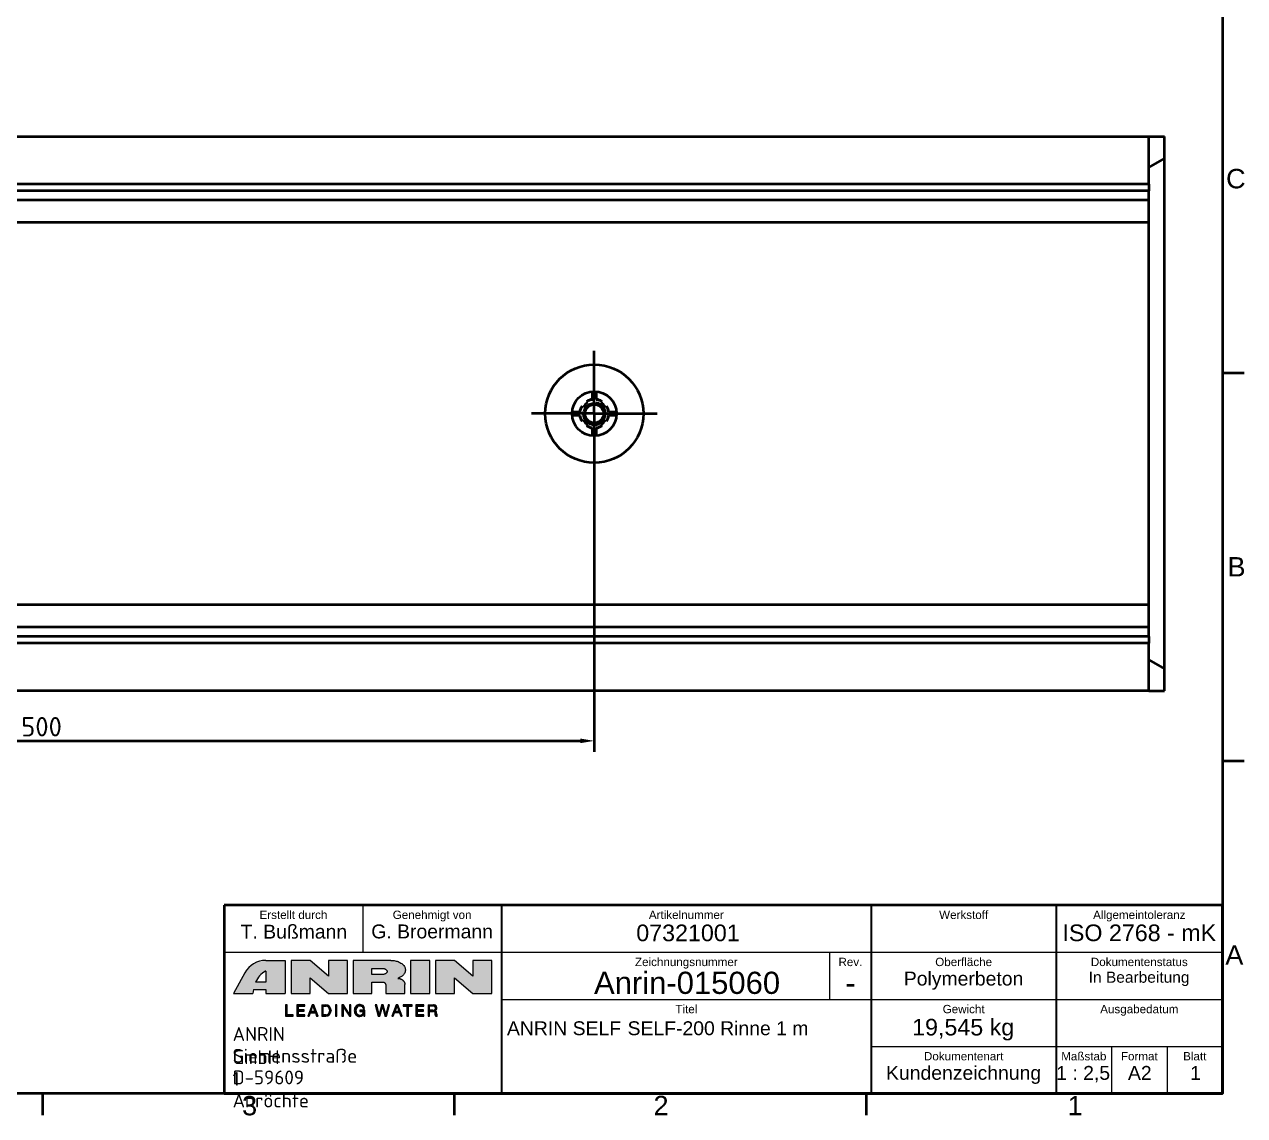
# Model space of a CAD drawing. Header units: millimetres. Extents: x 0 to 1485, y 0 to 1050.
# Drawn here: x 920 to 1470, y 15 to 507 of the extents above; entities that cross this region are included whole.
import ezdxf
from ezdxf.enums import TextEntityAlignment as Align

# ---------------------------------------------------------------- set-up
doc = ezdxf.new("R2010")
doc.units = ezdxf.units.MM
doc.header["$LTSCALE"] = 2.5
doc.layers.get('0').update_dxf_attribs({"lineweight": 50})
doc.layers.get('Defpoints').update_dxf_attribs({"lineweight": 50})
for name, color, linetype, lineweight in [('Bemaßung (ISO)', 7, 'Continuous', 50), ('Mittelpunktmarkierung (ISO)', 7, 'Continuous', 50), ('Rahmen_0', 7, 'Continuous', 50), ('Rahmen_2', 7, 'Continuous', 50), ('Schraffur (ISO)', 7, 'Continuous', 50), ('Sichtbar (ISO)', 7, 'Continuous', 50), ('Sichtbar schmal (ISO)', 7, 'Continuous', 50), ('Skizziergeometrie (ISO)', 7, 'Continuous', 50), ('Symbole(DIN)', 7, 'Continuous', 50), ('Titel (ISO)', 7, 'Continuous', 50)]:
    doc.layers.add(name, color=color, linetype=linetype, lineweight=lineweight)
doc.styles.add('Aktuell-DIN', font='arial.ttf')
doc.styles.add('Aktuell-DINNach Layer', font='arial.ttf')
doc.styles.add('Textstil36', font='arial.ttf')
doc.styles.add('Textstil50', font='arial.ttf')
doc.styles.add('Textstil53', font='arial.ttf')
doc.styles.add('Textstil60', font='arial.ttf')
doc.styles.add('Textstil94', font='arial.ttf')
doc.styles.add('TXT 3_5', font='isocpeur.ttf')
doc.styles.add('TXT 5_0', font='isocpeur.ttf')
doc.dimstyles.new('Anrin Standard (DIN)', dxfattribs={"dimscale": 2.5, "dimtxt": 3.5, "dimasz": 2.5, "dimexe": 2, "dimexo": 0, "dimgap": 0.7999999999999999, "dimtad": 1, "dimrnd": 1e-08, "dimtxsty": 'TXT 3_5', "dimcen": 0.09, "dimdle": 10, "dimclrd": 256, "dimclre": 256, "dimclrt": 256, "dimadec": 0, "dimazin": 2, "dimtfac": 0.7142857313156128, "dimtmove": 0, "dimatfit": 3, "dimfxl": 1, "dimtolj": 1, "dimlwd": -1, "dimlwe": -1, "dimarcsym": 0})

# ---------------------------------------------------------------- blocks, each defined once
blk = doc.blocks.new('Ränder Standardrahmen')
at = {"layer": 'Rahmen_0'}
for p, q in [((584.0000152587891, 140), (587.9000091552734, 140)), ((584.0000152587891, 70), (587.9000091552734, 70)), ((371.25, 10), (371.25, 6.100000143051147)), ((445.4999923706055, 10), (445.4999923706055, 6.100000143051147)), ((519.7499847412109, 10), (519.7499847412109, 6.100000143051147))]:
    blk.add_line(p, q, dxfattribs=at)
at = {"layer": 'Rahmen_0', "flags": 128}
blk.add_lwpolyline([(10, 10), (10, 410), (584.0000152587891, 410), (584.0000152587891, 10), (10, 10)], dxfattribs=at)
at = {"layer": 'Rahmen_2', "char_height": 3.499999940395355, "attachment_point": 7, "style": 'Aktuell-DINNach Layer'}
for s, insert in [('C', (584.6387944166424, 173.1913110055029)), ('B', (584.8939128429149, 103.2500000298023)), ('A', (584.5064425618339, 33.25000002980232)), ('3', (407.2314160149082, 6.041311035305261)), ('2', (481.4142158440201, 6.100000059604644)), ('1', (556.0730168835889, 6.100000059604644))]:
    blk.add_mtext(s, dxfattribs=dict(at, insert=insert))
blk = doc.blocks.new('Schriftfelder Kundenzeichnung DE')
at = {"layer": 'Schraffur (ISO)'}
h = blk.add_hatch(color=256, dxfattribs=at)
edge = h.paths.add_edge_path(flags=0)
edge.add_line((108.683909823923, 225.3408427413095), (110.516742063923, 225.3408427413095))
edge.add_line((110.5167420639229, 225.3408427413095), (110.5167420639229, 227.2962102213095))
edge.add_arc((111.2257004586354, 225.8655982654567), 1.59664416, 116.3613146929463, 117.7482226645101)
edge.add_arc((112.3362595360138, 223.7546137413095), 3.981931800000001, 117.7482226645103, 156.5245153357833)
edge = h.paths.add_edge_path()
edge.add_arc((110.5045526805172, 224.9907311013095), 4.26078048, 90, 151.5119102653221)
edge.add_line((106.7596833415043, 227.0230214182844), (104.712935583923, 223.2515115813095))
edge.add_line((104.712935583923, 223.2515115813095), (108.171648543923, 223.2515115813095))
edge.add_line((108.171648543923, 223.2515115813095), (108.2998586025441, 223.9915139013095))
edge.add_line((108.2998586025441, 223.9915139013095), (110.5167420639229, 223.9915139013095))
edge.add_line((110.5167420639229, 223.9915139013095), (110.5167420639229, 223.2515115813095))
edge.add_line((110.5167420639229, 223.2515115813095), (114.045733623923, 223.2515115813095))
edge.add_line((114.045733623923, 223.2515115813095), (114.045733623923, 229.2515115813095))
edge.add_line((114.045733623923, 229.2515115813095), (110.5045526805172, 229.2515115813095))
for points in [[(125.252607783923, 223.2515115813095), (121.817400063923, 223.2515115813095), (118.505964063923, 226.1045144613095), (118.505964063923, 223.2515115813095), (115.070756343923, 223.2515115813095), (115.070756343923, 229.2515115813095), (118.505964063923, 229.2515115813095), (121.817400063923, 226.3985087013095), (121.817400063923, 229.2515115813095), (125.252607783923, 229.2515115813095)], [(140.097968583923, 223.2515115813095), (136.625119383923, 223.2515115813095), (136.625119383923, 229.2515115813095), (140.097968583923, 229.2515115813095)], [(147.869635023923, 229.2515115813095), (151.304842743923, 229.2515115813095), (151.304842743923, 223.2515115813095), (147.869635023923, 223.2515115813095), (144.558199023923, 226.1045144613095), (144.558199023923, 223.2515115813095), (141.122991303923, 223.2515115813095), (141.122991303923, 229.2515115813095), (144.558199023923, 229.2515115813095), (147.869635023923, 226.3985087013095)], [(114.092750823923, 221.2198260213095), (114.092750823923, 219.1891757013095), (115.437950823923, 219.1891757013095), (115.437950823923, 219.4171757013095), (114.362750823923, 219.4171757013095), (114.362750823923, 221.2198260213095)], [(117.539431743923, 220.9918260213095), (117.539431743923, 221.2198260213095), (116.127950823923, 221.2198260213095), (116.127950823923, 219.1891757013095), (117.539431743923, 219.1891757013095), (117.539431743923, 219.4171757013095), (116.399148063923, 219.4171757013095), (116.399148063923, 220.0905008613095), (117.454217463923, 220.0905008613095), (117.454217463923, 220.3185008613095), (116.399148063923, 220.3185008613095), (116.399148063923, 220.9918260213095)], [(123.086601303923, 221.2198260213095), (123.086601303923, 219.1891757013095), (123.356828463923, 219.1891757013095), (123.356828463923, 221.2198260213095)], [(124.262986023923, 221.2198260213095), (124.262986023923, 219.1891757013095), (124.518913143923, 219.1891757013095), (124.518913143923, 220.8277610613095), (125.589754863923, 219.1891757013095), (125.881309503923, 219.1891757013095), (125.881309503923, 221.2198260213095), (125.625382383923, 221.2198260213095), (125.625382383923, 219.5812406613095), (124.5545406639229, 221.2198260213095)], [(132.561861423923, 221.2198260213095), (132.155045343923, 219.5180909013095), (131.699562243923, 221.2198260213095), (131.4071755239229, 221.2198260213095), (130.951692423923, 219.5180909013095), (130.544876343923, 221.2198260213095), (130.268875503923, 221.2198260213095), (130.805499063923, 219.1891757013095), (131.097885783923, 219.1891757013095), (131.553368883923, 220.8909108213095), (132.008851983923, 219.1891757013095), (132.301238703923, 219.1891757013095), (132.837862263923, 221.2198260213095)], [(135.977502663923, 219.1891757013095), (136.247237223923, 219.1891757013095), (136.247237223923, 220.9918260213095), (136.924449183923, 220.9918260213095), (136.924449183923, 221.2198260213095), (135.300290703923, 221.2198260213095), (135.300290703923, 220.9918260213095), (135.977502663923, 220.9918260213095)], [(139.015114863923, 219.1891757013095), (139.015114863923, 219.4171757013095), (137.874831183923, 219.4171757013095), (137.874831183923, 220.0905008613095), (138.929900583923, 220.0905008613095), (138.929900583923, 220.3185008613095), (137.874831183923, 220.3185008613095), (137.874831183923, 220.9918260213095), (139.015114863923, 220.9918260213095), (139.015114863923, 221.2198260213095), (137.603633943923, 221.2198260213095), (137.603633943923, 219.1891757013095)]]:
    blk.add_hatch(color=256, dxfattribs=at).paths.add_polyline_path(points)
h = blk.add_hatch(color=256, dxfattribs=at)
edge = h.paths.add_edge_path(flags=0)
edge.add_line((129.642346503923, 227.8052701413094), (129.642346503923, 226.6901711013095))
edge.add_line((129.642346503923, 226.6901711013095), (131.480023983923, 226.6901711013095))
edge.add_spline(control_points=[(131.480023983923, 226.6901711013095), (131.5318805497063, 226.6916958227884), (131.6305581805931, 226.6945972085825), (131.7834079712094, 226.7187347864066), (131.9456075507691, 226.7621980947508), (132.1091953016572, 226.8344387768472), (132.2411939532879, 226.9285784099501), (132.3403721803921, 227.0402636060593), (132.396135090417, 227.1601969955236), (132.4018507240181, 227.2893400885062), (132.3685830476563, 227.4029543419422), (132.2920363050484, 227.5186120536297), (132.1869485253285, 227.6088157974424), (132.0663152088053, 227.6797835189072), (131.9581459113344, 227.7259415766284), (131.8527252149688, 227.7585600237585), (131.7479852451018, 227.7823689967755), (131.6253257673098, 227.8010784926916), (131.5313444046484, 227.8037896558978), (131.480023983923, 227.8052701413094)], knot_values=[-0.2348443077656115, -0.2348443077656115, -0.2348443077656115, -0.2348443077656115, -0.2192949338551818, -0.2052554725607108, -0.1885299087278163, -0.1690334631389931, -0.1519110800315538, -0.1403572958252844, -0.1244643519458432, -0.1133909403395071, -0.1022811609910772, -0.08951621207976893, -0.07231263734836829, -0.06124997503032472, -0.04759695909511757, -0.03714336058679168, -0.02818110863432662, -0.01538886339449367, 0, 0, 0, 0], degree=3, periodic=0)
edge.add_line((131.480023983923, 227.8052701413094), (129.642346503923, 227.8052701413094))
edge = h.paths.add_edge_path()
edge.add_spline(control_points=[(134.3150813439229, 226.0103985813095), (134.4168598895055, 226.0499850707431), (134.6939340057785, 226.1577522972583), (135.1242053294814, 226.422542312788), (135.5393193016908, 226.8579692208423), (135.7441753496952, 227.4401807852996), (135.6188050910975, 228.067237885474), (135.188165090126, 228.5998506058473), (134.5630450770148, 228.975213475255), (133.8338599334821, 229.208407002818), (133.3252697546637, 229.2368130615507), (133.0621032639229, 229.2515115813095)], knot_values=[0, 0, 0, 0, 0.03273779986462733, 0.08912287864097368, 0.1501897263755084, 0.2100176711255166, 0.2664548752384519, 0.3341424044766891, 0.4091241048504136, 0.4826164910825286, 0.5614219785737962, 0.5614219785737962, 0.5614219785737962, 0.5614219785737962], degree=3, periodic=0)
edge.add_line((133.0621032639229, 229.2515115813095), (126.2776305039229, 229.2515115813095))
edge.add_line((126.277630503923, 229.2515115813095), (126.277630503923, 223.2515115813094))
edge.add_line((126.277630503923, 223.2515115813095), (129.640630143923, 223.2515115813095))
edge.add_line((129.640630143923, 223.2515115813095), (129.640630143923, 225.3408427413095))
edge.add_line((129.640630143923, 225.3408427413095), (131.617366023923, 225.3408427413095))
edge.add_spline(control_points=[(131.617366023923, 225.3408427413095), (131.6488713517749, 225.3391210629297), (131.7096549333692, 225.3357994095647), (131.7990697278204, 225.3095878925087), (131.872281801242, 225.2741947818108), (131.9337235729713, 225.2322818866625), (131.9865197590555, 225.1865581139826), (132.0300926899619, 225.1373930018526), (132.0741991413703, 225.0750696916928), (132.1122919188791, 225.0043523735758), (132.1455681176842, 224.9096097331732), (132.1624950295837, 224.8218552984954), (132.1642300527399, 224.7638858272553), (132.164888943923, 224.7418713813095)], knot_values=[0, 0, 0, 0, 0.009437148749291642, 0.01820719669116636, 0.02774254030071362, 0.03371989700886165, 0.04047332671375441, 0.04864753822361823, 0.05335390803231722, 0.0633642127570237, 0.07261690739271422, 0.08340067882478427, 0.09000333732218208, 0.09000333732218208, 0.09000333732218208, 0.09000333732218208], degree=3, periodic=0)
edge.add_line((132.164888943923, 224.7418713813095), (132.164888943923, 223.2515115813094))
edge.add_line((132.164888943923, 223.2515115813095), (135.600096663923, 223.2515115813095))
edge.add_line((135.600096663923, 223.2515115813095), (135.600096663923, 224.8899704613095))
edge.add_spline(control_points=[(135.600096663923, 224.8899704613095), (135.5969135726795, 224.9497369570432), (135.5914782726407, 225.0517914731497), (135.5554397474652, 225.1884953475542), (135.5074912832181, 225.3128218758276), (135.4394430282167, 225.4367425261486), (135.3534139701515, 225.5517938194365), (135.2404039955451, 225.6704034442483), (135.111628615453, 225.7719278015089), (134.9566551882107, 225.8619626514578), (134.8241544066446, 225.9192584722618), (134.7024348326499, 225.9579576020105), (134.5708608940054, 225.9892465075556), (134.4424725479349, 226.0072562669392), (134.346413905029, 226.0096257119596), (134.3150813439229, 226.0103985813095)], knot_values=[0, 0, 0, 0, 0.01790270397454535, 0.03056983295888588, 0.04221164982264758, 0.057826131227419, 0.07280866371495635, 0.08518183669927369, 0.1068974509930123, 0.1217176774808403, 0.1388591343700172, 0.1500828583150381, 0.1599955145979027, 0.1794151422518301, 0.1888157834339211, 0.1888157834339211, 0.1888157834339211, 0.1888157834339211], degree=3, periodic=0)
h = blk.add_hatch(color=256, dxfattribs=at)
h.paths.add_polyline_path([(119.021969763923, 220.9790897013095), (119.375604997844, 220.0260197013095), (118.6683345300019, 220.0260197013095)], flags=0)
h.paths.add_polyline_path([(118.357824783923, 219.1891757013095), (118.079050503923, 219.1891757013095), (118.872720123923, 221.2198260213095), (119.1712194039229, 221.2198260213095), (119.964889023923, 219.1891757013095), (119.686114743923, 219.1891757013095), (119.4591581092633, 219.8008386213095), (118.5847814185826, 219.8008386213095)])
h = blk.add_hatch(color=256, dxfattribs=at)
edge = h.paths.add_edge_path(flags=0)
edge.add_line((122.022680343923, 220.3187820213095), (122.022680343923, 220.0902197013095))
edge.add_arc((121.344585543923, 220.0902197013095), 0.6780948, -90, 0, ccw=False)
edge.add_line((121.344585543923, 219.4121249013095), (120.888736383923, 219.4121249013095))
edge.add_line((120.888736383923, 219.4121249013095), (120.888736383923, 220.9968768213095))
edge.add_line((120.888736383923, 220.9968768213095), (121.344585543923, 220.9968768213095))
edge.add_arc((121.344585543923, 220.3187820213095), 0.6780948, 0, 90, ccw=False)
edge = h.paths.add_edge_path()
edge.add_line((122.292907503923, 220.2777335013095), (122.292907503923, 220.1312682213095))
edge.add_arc((121.350814983923, 220.1312682213095), 0.9420925200000002, -90, 0, ccw=False)
edge.add_line((121.350814983923, 219.1891757013095), (120.618509223923, 219.1891757013095))
edge.add_line((120.618509223923, 219.1891757013095), (120.618509223923, 221.2198260213095))
edge.add_line((120.618509223923, 221.2198260213095), (121.350814983923, 221.2198260213095))
edge.add_arc((121.350814983923, 220.2777335013095), 0.9420925200000002, 0, 90, ccw=False)
h = blk.add_hatch(color=256, dxfattribs=at)
edge = h.paths.add_edge_path()
edge.add_arc((127.4262397882722, 220.3651757013095), 0.9096000000000004, 108.7548966671923, 155.983844719467)
edge.add_arc((127.807688463923, 220.1952149180556), 1.3272, 155.9838447194682, 187.9914345018063)
edge.add_arc((127.5224852712298, 220.1551757013095), 1.039200000000001, 187.991434501805, 233.7769540661515)
edge.add_arc((127.4381004384694, 220.0399757013095), 0.8964000000000004, 233.7769540661532, 284.14111023393)
edge.add_arc((127.4187510198735, 220.1167757013095), 0.9755999999999999, 284.1411102339305, 316.1812399542431)
edge.add_line((128.1226791656291, 219.4412903013095), (128.193566103923, 219.1891757013095))
edge.add_line((128.193566103923, 219.1891757013095), (128.363966103923, 219.1891757013095))
edge.add_line((128.363966103923, 219.1891757013095), (128.363966103923, 220.2576428613095))
edge.add_line((128.363966103923, 220.2576428613095), (127.473759663923, 220.2576428613095))
edge.add_line((127.473759663923, 220.2576428613095), (127.473759663923, 220.0305529413095))
edge.add_line((127.473759663923, 220.0305529413095), (128.1257988137048, 220.0305529413095))
edge.add_arc((127.4694716349456, 220.0207757013095), 0.6564000000000001, -150.37950396507392, 0.8534663380053757, ccw=False)
edge.add_arc((127.7417420887227, 220.1755757013095), 0.9696000000000005, 148.1617581461661, 209.6204960349263, ccw=False)
edge.add_arc((127.5195022183124, 220.3135757013095), 0.708, 78.44410074413952, 148.1617581461653, ccw=False)
edge.add_arc((127.5550797393053, 220.4875757013095), 0.5304000000000002, 11.53554341040342, 78.44410074413878, ccw=False)
edge.add_line((128.074766103923, 220.5936428613095), (128.324366103923, 220.5936428613095))
edge.add_arc((127.6013750059995, 220.5276135320432), 0.7260000000000002, 5.21823285918623, 65.66421573335826)
edge.add_arc((127.4698379533712, 220.2367757013095), 1.045200000000001, 65.66421573336058, 108.7548966671922)
h = blk.add_hatch(color=256, dxfattribs=at)
h.paths.add_polyline_path([(134.535621877844, 220.0260197013095), (134.181986643923, 220.9790897013095), (133.8283514100019, 220.0260197013095)], flags=0)
h.paths.add_polyline_path([(134.032737003923, 221.2198260213095), (133.239067383923, 219.1891757013095), (133.517841663923, 219.1891757013095), (133.7447982985826, 219.8008386213095), (134.6191749892633, 219.8008386213095), (134.846131623923, 219.1891757013095), (135.124905903923, 219.1891757013095), (134.331236283923, 221.2198260213095)])
h = blk.add_hatch(color=256, dxfattribs=at)
edge = h.paths.add_edge_path(flags=0)
edge.add_line((140.771062743923, 220.9968768213095), (140.066121063923, 220.9968768213095))
edge.add_line((140.066121063923, 220.9968768213095), (140.066121063923, 220.2839815413095))
edge.add_line((140.066121063923, 220.2839815413095), (140.633433783923, 220.2839815413095))
edge.add_arc((140.633433783923, 221.1473537013095), 0.86337216, 270, 289.1620101958619)
edge.add_arc((140.824118943923, 220.5986092605525), 0.2824407600000001, 289.1620101958597, 360)
edge.add_line((141.106559703923, 220.5986092605525), (141.106559703923, 220.6613798613095))
edge.add_arc((140.771062743923, 220.6613798613095), 0.3354969600000001, 0, 90)
edge = h.paths.add_edge_path()
edge.add_line((139.796039943923, 221.2198260213095), (139.796039943923, 219.1891757013095))
edge.add_line((139.796039943923, 219.1891757013095), (140.066121063923, 219.1891757013095))
edge.add_line((140.066121063923, 219.1891757013095), (140.066121063923, 220.0568142213095))
edge.add_line((140.066121063923, 220.0568142213095), (140.757378303923, 220.0568142213095))
edge.add_arc((140.757378303923, 219.7724142213095), 0.2844, 12.877147864535516, 90, ccw=False)
edge.add_arc((138.890345279691, 219.3455902219524), 2.199600000000001, 0.34767452326332204, 12.877147864535289, ccw=False)
edge.add_arc((141.422298663923, 219.3609544686387), 0.3323999999999999, 180.3476745232685, 211.1167275824202)
edge.add_line((141.137725623923, 219.1891757013095), (141.4374325839229, 219.1891757013095))
edge.add_arc((141.810972903923, 219.4630769049109), 0.4632000000000002, 190.0760485959375, 216.2510084252529, ccw=False)
edge.add_arc((143.2228554653303, 219.7139626015817), 1.8972, 181.1097201713741, 190.0760485959349, ccw=False)
edge.add_arc((140.454974703923, 219.6603468330855), 0.8712000000000004, 1.10972017137414, 19.97247768533239)
edge.add_arc((140.977159143923, 219.8501224127102), 0.3156000000000001, 19.97247768533407, 85.20143695251477)
edge.add_arc((140.844616383923, 220.6563195945944), 0.5167545600000002, 287.9134775026913, 363.4992817117508)
edge.add_arc((140.7984608387399, 220.6534971813095), 0.5629963200000003, 3.499281711751236, 81.2837322856036)
edge.add_arc((140.7547331892268, 220.3682773413095), 0.8515486800000001, 81.2837322856041, 90)
edge.add_line((140.7547331892268, 221.2198260213095), (139.796039943923, 221.2198260213095))
at = {"layer": 'Skizziergeometrie (ISO)', "color": 7, "lineweight": 25}
for p, q in [((110.5045526805172, 229.2515115813095), (114.045733623923, 229.2515115813095)), ((114.045733623923, 229.2515115813095), (114.045733623923, 223.2515115813095)), ((115.070756343923, 229.2515115813095), (115.070756343923, 223.2515115813095)), ((118.505964063923, 229.2515115813095), (115.070756343923, 229.2515115813095)), ((121.817400063923, 226.3985087013095), (118.505964063923, 229.2515115813095)), ((125.252607783923, 229.2515115813095), (121.817400063923, 229.2515115813095)), ((121.817400063923, 229.2515115813095), (121.817400063923, 226.3985087013095)), ((125.252607783923, 223.2515115813095), (125.252607783923, 229.2515115813095)), ((126.277630503923, 229.2515115813095), (126.277630503923, 223.2515115813095)), ((133.0621032639229, 229.2515115813095), (126.277630503923, 229.2515115813095)), ((140.097968583923, 229.2515115813095), (136.625119383923, 229.2515115813095)), ((136.625119383923, 229.2515115813095), (136.625119383923, 223.2515115813095)), ((140.097968583923, 223.2515115813095), (140.097968583923, 229.2515115813095)), ((144.558199023923, 229.2515115813095), (141.122991303923, 229.2515115813095)), ((141.122991303923, 229.2515115813095), (141.122991303923, 223.2515115813095)), ((147.869635023923, 226.3985087013095), (144.558199023923, 229.2515115813095)), ((147.869635023923, 229.2515115813095), (147.869635023923, 226.3985087013095)), ((151.304842743923, 229.2515115813095), (147.869635023923, 229.2515115813095)), ((151.304842743923, 223.2515115813095), (151.304842743923, 229.2515115813095)), ((106.7596833415043, 227.0230214182844), (104.712935583923, 223.2515115813095)), ((110.5167420639229, 227.2962102213095), (110.5167420639229, 225.3408427413095)), ((129.642346503923, 227.8052701413094), (131.480023983923, 227.8052701413094)), ((129.642346503923, 226.6901711013095), (129.642346503923, 227.8052701413094)), ((131.480023983923, 226.6901711013095), (129.642346503923, 226.6901711013095)), ((110.5167420639229, 225.3408427413095), (108.683909823923, 225.3408427413095)), ((118.505964063923, 226.1045144613095), (121.817400063923, 223.2515115813095)), ((118.505964063923, 223.2515115813095), (118.505964063923, 226.1045144613095)), ((129.640630143923, 223.2515115813095), (129.640630143923, 225.3408427413095)), ((129.640630143923, 225.3408427413095), (131.617366023923, 225.3408427413095)), ((132.164888943923, 224.7418713813095), (132.164888943923, 223.2515115813095)), ((135.600096663923, 223.2515115813095), (135.600096663923, 224.8899704613095)), ((144.558199023923, 223.2515115813095), (144.558199023923, 226.1045144613095)), ((144.558199023923, 226.1045144613095), (147.869635023923, 223.2515115813095)), ((104.712935583923, 223.2515115813095), (108.171648543923, 223.2515115813095)), ((108.2998586025441, 223.9915139013095), (108.171648543923, 223.2515115813095)), ((108.2998586025441, 223.9915139013095), (110.5167420639229, 223.9915139013095)), ((110.5167420639229, 223.9915139013095), (110.5167420639229, 223.2515115813095)), ((110.5167420639229, 223.2515115813095), (114.045733623923, 223.2515115813095)), ((115.070756343923, 223.2515115813095), (118.505964063923, 223.2515115813095)), ((121.817400063923, 223.2515115813095), (125.252607783923, 223.2515115813095)), ((126.277630503923, 223.2515115813095), (129.640630143923, 223.2515115813095)), ((132.164888943923, 223.2515115813095), (135.600096663923, 223.2515115813095)), ((136.625119383923, 223.2515115813095), (140.097968583923, 223.2515115813095)), ((141.122991303923, 223.2515115813095), (144.558199023923, 223.2515115813095)), ((147.869635023923, 223.2515115813095), (151.304842743923, 223.2515115813095)), ((114.362750823923, 221.2198260213095), (114.092750823923, 221.2198260213095)), ((114.092750823923, 221.2198260213095), (114.092750823923, 219.1891757013095)), ((114.362750823923, 219.4171757013095), (114.362750823923, 221.2198260213095)), ((116.127950823923, 221.2198260213095), (116.127950823923, 219.1891757013095)), ((117.539431743923, 221.2198260213095), (116.127950823923, 221.2198260213095)), ((116.399148063923, 220.9918260213095), (117.539431743923, 220.9918260213095)), ((116.399148063923, 220.3185008613095), (116.399148063923, 220.9918260213095)), ((117.454217463923, 220.3185008613095), (116.399148063923, 220.3185008613095)), ((116.399148063923, 220.0905008613095), (117.454217463923, 220.0905008613095)), ((116.399148063923, 219.4171757013095), (116.399148063923, 220.0905008613095)), ((117.454217463923, 220.0905008613095), (117.454217463923, 220.3185008613095)), ((117.539431743923, 220.9918260213095), (117.539431743923, 221.2198260213095)), ((118.872720123923, 221.2198260213095), (118.079050503923, 219.1891757013095)), ((118.6683345300019, 220.0260197013095), (119.021969763923, 220.9790897013095)), ((119.375604997844, 220.0260197013095), (118.6683345300019, 220.0260197013095)), ((119.1712194039229, 221.2198260213095), (118.872720123923, 221.2198260213095)), ((119.021969763923, 220.9790897013095), (119.375604997844, 220.0260197013095)), ((119.964889023923, 219.1891757013095), (119.1712194039229, 221.2198260213095)), ((120.618509223923, 221.2198260213095), (121.350814983923, 221.2198260213095)), ((120.618509223923, 221.2198260213095), (120.618509223923, 219.1891757013095)), ((120.888736383923, 220.9968768213095), (121.344585543923, 220.9968768213095)), ((120.888736383923, 219.4121249013095), (120.888736383923, 220.9968768213095)), ((122.022680343923, 220.3187820213095), (122.022680343923, 220.0902197013095)), ((122.292907503923, 220.2777335013095), (122.292907503923, 220.2045008613095)), ((122.292907503923, 220.1312682213095), (122.292907503923, 220.2045008613095)), ((123.086601303923, 221.2198260213095), (123.086601303923, 219.1891757013095)), ((123.356828463923, 221.2198260213095), (123.086601303923, 221.2198260213095)), ((123.356828463923, 219.1891757013095), (123.356828463923, 221.2198260213095)), ((124.262986023923, 221.2198260213095), (124.262986023923, 219.1891757013095)), ((124.5545406639229, 221.2198260213095), (124.262986023923, 221.2198260213095)), ((124.518913143923, 220.8277610613095), (125.589754863923, 219.1891757013095)), ((124.518913143923, 219.1891757013095), (124.518913143923, 220.8277610613095)), ((125.625382383923, 219.5812406613095), (124.5545406639229, 221.2198260213095)), ((125.881309503923, 221.2198260213095), (125.625382383923, 221.2198260213095)), ((125.625382383923, 221.2198260213095), (125.625382383923, 219.5812406613095)), ((125.881309503923, 219.1891757013095), (125.881309503923, 221.2198260213095)), ((128.363966103923, 220.2576428613095), (127.473759663923, 220.2576428613095)), ((127.473759663923, 220.2576428613095), (127.473759663923, 220.0305529413095)), ((127.473759663923, 220.0305529413095), (128.1257988137048, 220.0305529413095)), ((128.074766103923, 220.5936428613095), (128.324366103923, 220.5936428613095)), ((128.363966103923, 219.1891757013095), (128.363966103923, 220.2576428613095)), ((130.268875503923, 221.2198260213095), (130.805499063923, 219.1891757013095)), ((130.544876343923, 221.2198260213095), (130.268875503923, 221.2198260213095)), ((130.951692423923, 219.5180909013095), (130.544876343923, 221.2198260213095)), ((131.4071755239229, 221.2198260213095), (130.951692423923, 219.5180909013095)), ((131.097885783923, 219.1891757013095), (131.553368883923, 220.8909108213095)), ((131.699562243923, 221.2198260213095), (131.4071755239229, 221.2198260213095)), ((131.553368883923, 220.8909108213095), (132.008851983923, 219.1891757013095)), ((132.155045343923, 219.5180909013095), (131.699562243923, 221.2198260213095)), ((132.561861423923, 221.2198260213095), (132.155045343923, 219.5180909013095)), ((132.301238703923, 219.1891757013095), (132.837862263923, 221.2198260213095)), ((132.837862263923, 221.2198260213095), (132.561861423923, 221.2198260213095)), ((134.032737003923, 221.2198260213095), (133.239067383923, 219.1891757013095)), ((133.8283514100019, 220.0260197013095), (134.181986643923, 220.9790897013095)), ((134.535621877844, 220.0260197013095), (133.8283514100019, 220.0260197013095)), ((134.331236283923, 221.2198260213095), (134.032737003923, 221.2198260213095)), ((134.181986643923, 220.9790897013095), (134.535621877844, 220.0260197013095)), ((135.124905903923, 219.1891757013095), (134.331236283923, 221.2198260213095)), ((135.300290703923, 221.2198260213095), (135.300290703923, 220.9918260213095)), ((136.924449183923, 221.2198260213095), (135.300290703923, 221.2198260213095)), ((135.300290703923, 220.9918260213095), (135.977502663923, 220.9918260213095)), ((135.977502663923, 220.9918260213095), (135.977502663923, 219.1891757013095)), ((136.247237223923, 219.1891757013095), (136.247237223923, 220.9918260213095)), ((136.247237223923, 220.9918260213095), (136.924449183923, 220.9918260213095)), ((136.924449183923, 220.9918260213095), (136.924449183923, 221.2198260213095)), ((137.603633943923, 221.2198260213095), (137.603633943923, 219.1891757013095)), ((139.015114863923, 221.2198260213095), (137.603633943923, 221.2198260213095)), ((137.874831183923, 220.3185008613095), (137.874831183923, 220.9918260213095)), ((137.874831183923, 220.9918260213095), (139.015114863923, 220.9918260213095)), ((138.929900583923, 220.3185008613095), (137.874831183923, 220.3185008613095)), ((137.874831183923, 219.4171757013095), (137.874831183923, 220.0905008613095)), ((137.874831183923, 220.0905008613095), (138.929900583923, 220.0905008613095)), ((138.929900583923, 220.0905008613095), (138.929900583923, 220.3185008613095)), ((139.015114863923, 220.9918260213095), (139.015114863923, 221.2198260213095)), ((139.796039943923, 221.2198260213095), (139.796039943923, 219.1891757013095)), ((139.796039943923, 221.2198260213095), (140.7547331892268, 221.2198260213095)), ((140.066121063923, 220.2839815413095), (140.066121063923, 220.9968768213095)), ((140.771062743923, 220.9968768213095), (140.066121063923, 220.9968768213095)), ((140.633433783923, 220.2839815413095), (140.066121063923, 220.2839815413095)), ((140.066121063923, 219.1891757013095), (140.066121063923, 220.0568142213095)), ((140.066121063923, 220.0568142213095), (140.757378303923, 220.0568142213095)), ((141.106559703923, 220.6613798613095), (141.106559703923, 220.5986092605525)), ((114.092750823923, 219.1891757013095), (115.437950823923, 219.1891757013095)), ((115.437950823923, 219.4171757013095), (114.362750823923, 219.4171757013095)), ((115.437950823923, 219.1891757013095), (115.437950823923, 219.4171757013095)), ((116.127950823923, 219.1891757013095), (117.539431743923, 219.1891757013095)), ((117.539431743923, 219.4171757013095), (116.399148063923, 219.4171757013095)), ((117.539431743923, 219.1891757013095), (117.539431743923, 219.4171757013095)), ((118.079050503923, 219.1891757013095), (118.357824783923, 219.1891757013095)), ((118.357824783923, 219.1891757013095), (118.5847814185826, 219.8008386213095)), ((118.5847814185826, 219.8008386213095), (119.4591581092633, 219.8008386213095)), ((119.4591581092633, 219.8008386213095), (119.686114743923, 219.1891757013095)), ((119.686114743923, 219.1891757013095), (119.964889023923, 219.1891757013095)), ((120.618509223923, 219.1891757013095), (121.350814983923, 219.1891757013095)), ((121.344585543923, 219.4121249013095), (120.888736383923, 219.4121249013095)), ((123.086601303923, 219.1891757013095), (123.356828463923, 219.1891757013095)), ((124.262986023923, 219.1891757013095), (124.518913143923, 219.1891757013095)), ((125.589754863923, 219.1891757013095), (125.881309503923, 219.1891757013095)), ((128.1226791656291, 219.4412903013095), (128.193566103923, 219.1891757013095)), ((128.193566103923, 219.1891757013095), (128.363966103923, 219.1891757013095)), ((130.805499063923, 219.1891757013095), (131.097885783923, 219.1891757013095)), ((132.008851983923, 219.1891757013095), (132.301238703923, 219.1891757013095)), ((133.239067383923, 219.1891757013095), (133.517841663923, 219.1891757013095)), ((133.517841663923, 219.1891757013095), (133.7447982985826, 219.8008386213095)), ((134.6191749892633, 219.8008386213095), (133.7447982985826, 219.8008386213095)), ((134.6191749892633, 219.8008386213095), (134.846131623923, 219.1891757013095)), ((134.846131623923, 219.1891757013095), (135.124905903923, 219.1891757013095)), ((135.977502663923, 219.1891757013095), (136.247237223923, 219.1891757013095)), ((137.603633943923, 219.1891757013095), (139.015114863923, 219.1891757013095)), ((139.015114863923, 219.4171757013095), (137.874831183923, 219.4171757013095)), ((139.015114863923, 219.1891757013095), (139.015114863923, 219.4171757013095)), ((139.796039943923, 219.1891757013095), (140.066121063923, 219.1891757013095)), ((141.137725623923, 219.1891757013095), (141.437432583923, 219.1891757013095))]:
    blk.add_line(p, q, dxfattribs=at)
for centre, radius, start, end in [((110.5045526805172, 224.9907311013095), 4.26078048, 90, 151.5119102653221), ((112.3362595360138, 223.7546137413095), 3.981931800000001, 117.7482226645103, 156.5245153357833), ((111.2257004586354, 225.8655982654567), 1.59664416, 116.3613146929463, 117.7482226645107), ((121.344585543923, 220.3187820213095), 0.6780948, 0, 90), ((121.344585543923, 220.0902197013095), 0.6780948, 270, 0), ((121.350814983923, 220.2777335013095), 0.9420925200000002, 0, 90), ((121.350814983923, 220.1312682213095), 0.9420925200000002, 270, 0), ((127.807688463923, 220.1952149180556), 1.3272, 155.9838447194682, 187.9914345018063), ((127.5224852712298, 220.1551757013095), 1.0392, 187.9914345018049, 233.7769540661515), ((127.4262397882722, 220.3651757013095), 0.9096000000000003, 108.7548966671923, 155.983844719467), ((127.7417420887227, 220.1755757013095), 0.9696000000000004, 148.1617581461661, 209.6204960349263), ((127.4694716349456, 220.0207757013095), 0.6564000000000002, 209.620496034926, 0.8534663380054042), ((127.5195022183124, 220.3135757013095), 0.708, 78.44410074413948, 148.1617581461653), ((127.4698379533712, 220.2367757013095), 1.0452, 65.66421573336058, 108.7548966671922), ((127.5550797393053, 220.4875757013095), 0.5304000000000001, 11.53554341040343, 78.44410074413803), ((127.6013750059995, 220.5276135320432), 0.7260000000000001, 5.21823285918623, 65.66421573335954), ((140.633433783923, 221.1473537013095), 0.86337216, 270, 289.1620101958619), ((140.7547331892268, 220.3682773413095), 0.8515486800000001, 81.28373228560291, 90), ((140.757378303923, 219.7724142213095), 0.2844, 12.87714786453554, 90), ((140.771062743923, 220.6613798613095), 0.3354969600000001, 0, 90), ((140.7984608387399, 220.6534971813095), 0.5629963200000001, 3.499281711751236, 81.28373228560307), ((140.824118943923, 220.5986092605525), 0.2824407600000001, 289.1620101958597, 0), ((140.844616383923, 220.6563195945944), 0.5167545600000001, 287.9134775026913, 3.499281711750788), ((140.977159143923, 219.8501224127102), 0.3156000000000001, 19.97247768533407, 85.20143695251102), ((127.4381004384694, 220.0399757013095), 0.8964000000000001, 233.7769540661532, 284.1411102339306), ((127.4187510198735, 220.1167757013095), 0.9756, 284.1411102339305, 316.1812399542453), ((138.890345279691, 219.3455902219524), 2.1996, 0.3476745232632531, 12.8771478645354), ((141.422298663923, 219.3609544686387), 0.3324, 180.3476745232684, 211.1167275824202), ((140.454974703923, 219.6603468330855), 0.8712000000000002, 1.10972017137414, 19.97247768533498), ((143.2228554653303, 219.7139626015817), 1.897200000000001, 181.1097201713741, 190.0760485959349), ((141.810972903923, 219.4630769049109), 0.4632000000000001, 190.0760485959374, 216.2510084252529)]:
    blk.add_arc(centre, radius, start, end, dxfattribs=at)
for points in [[(133.0621032639229, 229.2515115813095), (133.8462557746336, 229.1731832606335), (134.5467567336024, 228.9508963066916), (135.1805291676098, 228.5501993626232), (135.5884603104999, 228.0100583216921), (135.6915455727778, 227.4551806509307), (135.5056253722709, 226.8865226022367), (135.0966282800945, 226.4330500365676), (134.6174821356491, 226.1358183371737), (134.3150813439229, 226.0103985813095)], [(131.480023983923, 227.8052701413094), (131.6337114573302, 227.7974042545105), (131.7602543934786, 227.778668216014), (131.8476103684736, 227.7586399949592), (131.9474376584851, 227.7276192866132), (132.0727895797133, 227.6735140164714), (132.1679057855395, 227.6170236885778), (132.2965136999456, 227.5027595091251), (132.3654462706314, 227.3953225845159), (132.3957536732886, 227.2884386237863), (132.3909585201203, 227.1778083794296), (132.3269342643267, 227.0323454591179), (132.2511889104856, 226.9451007783633), (132.1130863736701, 226.843881760126), (131.9354261898252, 226.7635823321329), (131.7740744651306, 226.7195361121942), (131.6353101601302, 226.6982026876764), (131.480023983923, 226.6901711013095)], [(131.617366023923, 225.3408427413095), (131.7113174548353, 225.3319485701201), (131.7957290500455, 225.3081566243327), (131.881511213711, 225.2665189230023), (131.9309256235622, 225.2328871609209), (131.9819957731823, 225.1886975569888), (132.0362716725853, 225.1275755468387), (132.0634713555392, 225.0891676189483), (132.1109898819901, 225.0010619453961), (132.1418554303675, 224.9138349213411), (132.1615692363428, 224.8078144587696), (132.164888943923, 224.7418713813095)], [(134.3150813439229, 226.0103985813095), (134.4090228658445, 226.0069063152109), (134.6014678914223, 225.9808850555933), (134.6978822143886, 225.9578556442858), (134.8048405013295, 225.9238391369095), (134.9621127026067, 225.8556598942196), (135.090192730592, 225.7810983911076), (135.2604374112249, 225.6462891216501), (135.3457206480241, 225.5566436505373), (135.4353090299954, 225.4365538933147), (135.5102236484788, 225.2995538827619), (135.5522722654606, 225.190994664826), (135.5834603626697, 225.0682228510287), (135.600096663923, 224.8899704613095)]]:
    blk.add_spline(points, degree=3, dxfattribs=at)
at = {"layer": 'Titel (ISO)', "lineweight": 50}
for p, q in [((283.008889163923, 239.2203436413095), (103.008889163923, 239.2203436413095)), ((103.008889163923, 239.2203436413095), (103.008889163923, 205.2203436413095)), ((283.008889163923, 205.2203436413095), (283.008889163923, 239.2203436413095)), ((103.008889163923, 205.2203436413095), (283.008889163923, 205.2203436413095))]:
    blk.add_line(p, q, dxfattribs=at)
at = {"layer": 'Titel (ISO)', "lineweight": 25}
for p, q in [((128.008889163923, 239.2203436413095), (128.008889163923, 230.7203436413095)), ((103.008889163923, 230.7203436413095), (283.008889163923, 230.7203436413095)), ((212.1755558305896, 230.7203436413095), (212.1755558305896, 222.2203436413095)), ((153.008889163923, 222.2203436413095), (283.008889163923, 222.2203436413095)), ((219.6755558305896, 213.7203436413095), (283.008889163923, 213.7203436413095)), ((263.008889163923, 213.7203436413095), (263.008889163923, 205.2203436413095)), ((273.008889163923, 213.7203436413095), (273.008889163923, 205.2203436413095))]:
    blk.add_line(p, q, dxfattribs=at)
at = {"layer": 'Titel (ISO)', "lineweight": 35}
for p, q in [((153.008889163923, 239.2203436413095), (153.008889163923, 205.2203436413095)), ((219.6755558305896, 239.2203436413095), (219.6755558305896, 205.2203436413095)), ((253.008889163923, 239.2203436413095), (253.008889163923, 205.2203436413095))]:
    blk.add_line(p, q, dxfattribs=at)
at = {"layer": 'Symbole(DIN)', "color": 7, "style": 'Aktuell-DIN'}
for s, insert, char_height, attachment_point in [('\\fArial|b0|i0;Erstellt durch', (115.508889163923, 238.2203436413095), 1.500000059604645, 2), ('\\fArial|b0|i0;Genehmigt von', (140.508889163923, 238.2203436413095), 1.500000059604645, 2), ('\\fArial|b0|i0;Artikelnummer', (186.3422224972563, 238.2203436413095), 1.500000059604645, 2), ('\\fArial|b0|i0;Werkstoff', (236.3422224972563, 238.2203436413095), 1.500000059604645, 2), ('\\fArial|b0|i0;Allgemeintoleranz', (268.008889163923, 238.2203436413095), 1.500000059604645, 2), ('\\fArial|b0|i0;Zeichnungsnummer', (186.3422224972563, 229.7203436413095), 1.500000059604645, 2), ('\\fArial|b0|i0;Oberfläche', (236.3422224972563, 229.7203436413095), 1.500000059604645, 2), ('\\fArial|b0|i0;Dokumentenstatus', (268.008889163923, 229.7203436413095), 1.500000059604645, 2), ('\\fArial|b0|i0;Titel', (186.3422224972563, 221.2203436413095), 1.500000059604645, 2), ('\\fArial|b0|i0;Gewicht', (236.3422224972563, 221.2203436413095), 1.500000059604645, 2), ('\\fArial|b0|i0;Ausgabedatum', (268.008889163923, 221.2203436413095), 1.500000059604645, 2), ('\\fArial|b0|i0; ', (174.5843457831856, 218.7203436413095), 3.00000011920929, 1), ('\\fArial|b0|i0;Dokumentenart', (236.3422224972563, 212.7203436413095), 1.500000059604645, 2), ('\\fArial|b0|i0;Maßstab', (258.008889163923, 212.7203436413095), 1.500000059604645, 2), ('\\fArial|b0|i0;Format', (268.008889163923, 212.7203436413095), 1.500000059604645, 2), ('\\fArial|b0|i0;Blatt', (278.008889163923, 212.7203436413095), 1.500000059604645, 2)]:
    blk.add_mtext(s, dxfattribs=dict(at, insert=insert, char_height=char_height, attachment_point=attachment_point))
for s, insert, char_height, width, attachment_point in [('\\fArial|b0|i0;G. Broermann', (140.508889163923, 235.7203436413095), 2.5, 21.93025827407837, 2), ('\\fArial|b0|i0;ISO 2768 - mK', (268.008889163923, 235.7203436413095), 3.00000011920929, 27.71570205688477, 2), ('\\fArial|b0|i0;ANRIN SELF', (154.0088891639229, 218.2641696253106), 2.5, 20.5754566192627, 1), ('\\fArial|b0|i0;SELF-200 Rinne 1 m', (175.7482170714852, 218.2641696253106), 2.5, 32.60861158370972, 1)]:
    blk.add_mtext(s, dxfattribs=dict(at, insert=insert, char_height=char_height, width=width, attachment_point=attachment_point))
at = {"layer": 'Symbole(DIN)', "color": 179, "insert": (215.9255558305896, 229.7203436413095), "char_height": 1.500000059604645, "attachment_point": 2, "style": 'Aktuell-DIN'}
blk.add_mtext('\\fArial|b0|i0;Rev.', dxfattribs=at)
at = {"layer": 'Symbole(DIN)', "color": 7}
for tag, p, height, style in [('AUTOR_001', (105.9804103098984, 233.1777106263027), 2.5, 'Textstil36'), ('Artikelnummer_001', (177.3166423296079, 232.7080652132904), 3.00000011920929, 'Textstil60'), ('BAUTEILNUMMER_001', (169.69965744708, 223.2039725036983), 4.000000059604645, 'Textstil53'), ('REVISIONSNUMMER_001', (214.9937686407158, 223.2203435817049), 4.000000059604645, 'Textstil53'), ('Oberfläche_001', (225.5535117196301, 224.7203436413095), 2.5, 'Textstil36'), ('VaultStatus_001', (258.8847416882627, 225.2203436115072), 2.000000029802322, 'Textstil50'), ('MASSE\\P3;_001', (227.0495891129934, 215.7080652132903), 3.00000011920929, 'Textstil60'), ('Dokumentenart_001', (222.3492143117174, 207.7203436413094), 2.5, 'Textstil36'), ('Anfänglicher_Ansichtsmaßstab_001', (253.0344689729271, 207.7101117177078), 2.5, 'Textstil36'), ('Blattgröße_001', (265.965062424496, 207.7101117177078), 2.5, 'Textstil36'), ('Blattnummer_001', (277.1681661079884, 207.7101117177078), 2.5, 'Textstil36')]:
    blk.add_attdef(tag, p, '', height=height, dxfattribs=dict(at, style=style))
for tag, height, style, p in [('MATERIAL', 1.800000071525574, 'Textstil94', (236.3422224972563, 235.7203436413095)), ('GENEHM.DAT._KONSTR.', 3.00000011920929, 'Textstil60', (268.008889163923, 218.7203436413095))]:
    blk.add_attdef(tag, text='', height=height, dxfattribs=dict(at, style=style)).set_placement(p, align=Align.TOP_CENTER)
at = {"layer": 'Titel (ISO)', "color": 179, "char_height": 2.5, "attachment_point": 1, "style": 'TXT 5_0'}
for s, insert, width in [('\\fISOCPEUR|b0|i0;ANRIN GmbH', (104.5403373575877, 217.2203436413095), 16.91164970397949), ('\\fISOCPEUR|b0|i0;Siemensstraße 1', (104.5403373575877, 213.2959991612718), 21.75723314285278), ('\\fISOCPEUR|b0|i0;D-59609 Anröchte', (104.5403373575877, 209.3951105990694), 23.94448757171631)]:
    blk.add_mtext(s, dxfattribs=dict(at, insert=insert, width=width))
blk = doc.blocks.new('*D27')
at = {"layer": 'Bemaßung (ISO)', "transparency": 16777216}
for p, q in [((676.8483755077261, 331.5273164902003), (676.8483755077261, 179.0273164902003)), ((1176.848375507726, 331.5273164902003), (1176.848375507726, 179.0273164902003)), ((683.0983755077261, 184.0273164902003), (1170.598375507726, 184.0273164902003))]:
    blk.add_line(p, q, dxfattribs=at)
for points in [[(683.0983755077261, 185.068983156867), (683.0983755077261, 182.9856498235337), (676.8483755077261, 184.0273164902003)], [(1170.598375507726, 185.068983156867), (1170.598375507726, 182.9856498235337), (1176.848375507726, 184.0273164902003)]]:
    blk.add_solid(points, dxfattribs=at)
at = {"layer": 'Defpoints', "color": 0, "transparency": 16777216}
for p in [(676.8483755077261, 331.5273164902003), (1176.848375507726, 331.5273164902003), (1176.848375507726, 184.0273164902003)]:
    blk.add_point(p, dxfattribs=at)
at = {"layer": 'Bemaßung (ISO)', "transparency": 16777216, "insert": (918.5358755077262, 194.7773164902003), "char_height": 8.75, "attachment_point": 1, "style": 'TXT 3_5'}
blk.add_mtext('\\A1;500', dxfattribs=at)

msp = doc.modelspace()

# ---------------------------------------------------------------- linework, layer by layer
at = {"layer": 'Mittelpunktmarkierung (ISO)', "linetype": 'Continuous'}
for q in [(1176.848375507726, 359.9016721431825), (1148.474019854744, 331.5273164902003), (1205.222731160709, 331.5273164902003), (1176.848375507726, 303.1529608372182)]:
    msp.add_line((1176.848375507726, 331.5273164902003), q, dxfattribs=at)
at = {"layer": 'Sichtbar (ISO)'}
for p, q in [((426.8483755077258, 456.5273164902399), (1426.848375507727, 456.5273164902399)), ((1426.848375507727, 456.5273164902334), (1433.848375507727, 456.5273164902321)), ((1426.848375507727, 434.9243828146611), (1426.848375507727, 456.5273164902399)), ((1433.848375507727, 446.5687683745596), (1433.848375507727, 456.5273164902321)), ((1426.848375507727, 442.5273164902333), (1433.848375507727, 446.5687683745596)), ((1433.848375507727, 216.4858646058693), (1433.848375507727, 446.5687683745243)), ((1426.848375507727, 434.9243828146612), (1426.848375507727, 431.926210333603)), ((1426.848375507727, 427.719874669921), (1426.848375507727, 431.926210333603)), ((1426.848375507727, 417.7259663997273), (1426.848375507727, 427.7198746699211)), ((1426.848375507727, 245.3286665806734), (1426.848375507727, 417.7259663997273)), ((1175.998375507726, 341.240194539477), (1177.698375507726, 341.240194539477)), ((1175.998375507726, 337.9714999140393), (1175.998375507726, 341.240194539477)), ((1175.998375507726, 337.9714999140393), (1175.998375507726, 341.240194539477)), ((1175.998375507726, 341.240194539477), (1177.698375507726, 341.240194539477)), ((1177.698375507726, 341.240194539477), (1177.698375507726, 337.9714999140393)), ((1177.698375507726, 341.240194539477), (1177.698375507726, 337.9714999140393)), ((1173.965647225397, 336.5313651160953), (1173.436899724507, 337.060112616986)), ((1173.965647225397, 336.5313651160953), (1173.436899724507, 337.060112616986)), ((1180.259851290946, 337.060112616986), (1179.731103790056, 336.5313651160953)), ((1180.259851290946, 337.060112616986), (1179.731103790056, 336.5313651160953)), ((1167.135497458456, 332.3773164902066), (1170.404192083894, 332.3773164902066)), ((1167.135497458456, 330.6773164902066), (1167.135497458456, 332.3773164902066)), ((1167.135497458456, 330.6773164902066), (1167.135497458456, 332.3773164902066)), ((1167.135497458456, 332.3773164902066), (1170.404192083894, 332.3773164902066)), ((1170.404192083894, 330.6773164902066), (1167.135497458456, 330.6773164902066)), ((1170.404192083894, 330.6773164902066), (1167.135497458456, 330.6773164902066)), ((1171.315579380947, 334.9387922734263), (1171.844326881838, 334.4100447725357)), ((1171.315579380947, 334.9387922734263), (1171.844326881838, 334.4100447725357)), ((1181.852424133615, 334.4100447725357), (1182.381171634506, 334.9387922734263)), ((1181.852424133615, 334.4100447725357), (1182.381171634506, 334.9387922734263)), ((1183.292558931559, 332.3773164902066), (1186.561253556997, 332.3773164902066)), ((1183.292558931559, 332.3773164902066), (1186.561253556997, 332.3773164902066)), ((1186.561253556997, 330.6773164902066), (1183.292558931559, 330.6773164902066)), ((1186.561253556997, 330.6773164902066), (1183.292558931559, 330.6773164902066)), ((1186.561253556997, 332.3773164902066), (1186.561253556997, 330.6773164902066)), ((1186.561253556997, 332.3773164902066), (1186.561253556997, 330.6773164902066)), ((1171.844326881838, 328.6445882078774), (1171.315579380947, 328.1158407069868)), ((1171.844326881838, 328.6445882078774), (1171.315579380947, 328.1158407069868)), ((1173.436899724507, 325.9945203634272), (1173.965647225397, 326.5232678643178)), ((1173.436899724507, 325.9945203634272), (1173.965647225397, 326.5232678643178)), ((1175.998375507726, 321.8144384409361), (1175.998375507726, 325.0831330663739)), ((1175.998375507726, 321.8144384409361), (1175.998375507726, 325.0831330663739)), ((1177.698375507726, 325.0831330663739), (1177.698375507726, 321.8144384409361)), ((1177.698375507726, 325.0831330663739), (1177.698375507726, 321.8144384409361)), ((1179.731103790056, 326.5232678643178), (1180.259851290946, 325.9945203634272)), ((1179.731103790056, 326.5232678643178), (1180.259851290946, 325.9945203634272)), ((1182.381171634506, 328.1158407069868), (1181.852424133615, 328.6445882078774)), ((1182.381171634506, 328.1158407069868), (1181.852424133615, 328.6445882078774)), ((1177.698375507726, 321.8144384409361), (1175.998375507726, 321.8144384409361)), ((1177.698375507726, 321.8144384409361), (1175.998375507726, 321.8144384409361)), ((1426.848375507727, 235.3347583104852), (1426.848375507727, 245.3286665806734)), ((1426.848375507727, 231.1284226468749), (1426.848375507727, 235.3347583104853)), ((1426.848375507727, 231.1284226468749), (1426.848375507727, 228.1302501658184)), ((1426.848375507727, 206.5273164902397), (1426.848375507727, 228.1302501658184)), ((1426.848375507727, 220.5273164902332), (1433.848375507727, 216.4858646059046)), ((1433.848375507727, 206.527316490232), (1433.848375507727, 216.4858646059046)), ((1426.848375507727, 206.5273164902397), (426.8483755077259, 206.5273164902397)), ((1426.848375507727, 206.5273164902331), (1433.848375507727, 206.527316490232))]:
    msp.add_line(p, q, dxfattribs=at)
for centre, radius in [((1176.848375507726, 331.5273164902003), 22.12435565298218), ((1176.848375507726, 331.5273164902065), 10.00000000000001), ((1176.848375507726, 331.5273164902065), 4.688000000000001), ((1176.848375507726, 331.5273164902064), 4.188)]:
    msp.add_circle(centre, radius, dxfattribs=at)
for centre, radius, start, end in [((1176.848375507726, 331.5273164902065), 5.77500000000001, 119.9453493600191, 150.0546506399824), ((1176.848375507726, 331.5273164902068), 5.774999999999757, 119.9453493600172, 150.0546506399831), ((1176.848375507726, 331.5273164902065), 6.499999999999999, 97.51404546890721, 121.6576362029118), ((1176.848375507726, 331.5273164902065), 6.500000000000014, 58.34236379708969, 82.48595453109276), ((1176.848375507726, 331.5273164902065), 5.774999999999985, 29.94534936001719, 60.05465063998221), ((1176.848375507727, 331.5273164902068), 5.774999999999764, 29.94534936001692, 60.05465063998285), ((1176.848375507726, 331.5273164902065), 6.500000000000014, 148.3423637970884, 172.4859545310924), ((1176.848375507726, 331.5273164902065), 6.49999999999999, 187.5140454689072, 211.6576362029116), ((1176.848375507726, 331.5273164902065), 6.500000000000022, 7.514045468907236, 31.65763620291163), ((1176.848375507726, 331.5273164902065), 6.500000000000042, 328.3423637970884, 352.4859545310924), ((1176.848375507726, 331.5273164902065), 5.774999999999995, 209.9453493600176, 240.0546506399821), ((1176.848375507726, 331.5273164902064), 5.774999999999754, 209.9453493600169, 240.0546506399829), ((1176.848375507726, 331.5273164902065), 6.500000000000014, 238.3423637970897, 262.4859545310927), ((1176.848375507726, 331.5273164902065), 6.500000000000021, 277.5140454689072, 301.6576362029116), ((1176.848375507726, 331.5273164902065), 5.774999999999995, 299.9453493600178, 330.0546506399825), ((1176.848375507727, 331.5273164902064), 5.774999999999764, 299.9453493600171, 330.054650639983)]:
    msp.add_arc(centre, radius, start, end, dxfattribs=at)
for points in [[(1173.436899724507, 337.060112616986), (1174.214045769322, 337.5392943636404), (1175.093214438144, 337.8521074544299), (1175.998375507726, 337.9714999140393)], [(1177.698375507726, 337.9714999140393), (1178.603536577309, 337.8521074544299), (1179.482705246131, 337.5392943636404), (1180.259851290946, 337.060112616986)], [(1170.404192083894, 332.3773164902066), (1170.523584543503, 333.282477559789), (1170.836397634293, 334.1616462286108), (1171.315579380947, 334.9387922734263)], [(1171.315579380947, 328.1158407069868), (1170.836397634293, 328.8929867518024), (1170.523584543503, 329.7721554206241), (1170.404192083894, 330.6773164902066)], [(1182.381171634506, 334.9387922734263), (1182.86035338116, 334.1616462286108), (1183.17316647195, 333.282477559789), (1183.292558931559, 332.3773164902066)], [(1183.292558931559, 330.6773164902066), (1183.17316647195, 329.7721554206241), (1182.86035338116, 328.8929867518024), (1182.381171634506, 328.1158407069868)], [(1175.998375507726, 325.0831330663739), (1175.093214438144, 325.2025255259832), (1174.214045769322, 325.5153386167727), (1173.436899724507, 325.9945203634272)], [(1180.259851290946, 325.9945203634272), (1179.482705246131, 325.5153386167727), (1178.603536577309, 325.2025255259832), (1177.698375507726, 325.0831330663739)]]:
    msp.add_open_spline(points, degree=3, dxfattribs=at)
at = {"layer": 'Sichtbar schmal (ISO)'}
for p, q in [((1426.848375507727, 434.9243828146611), (426.8483755077259, 434.9243828146611)), ((1426.848375507727, 431.926210333603), (426.8483755077259, 431.926210333603)), ((1426.848375507727, 427.719874669921), (426.8483755077259, 427.719874669921)), ((1426.848375507727, 417.7259663997273), (426.8483755077259, 417.7259663997273)), ((1426.848375507727, 245.3286665806734), (426.8483755077259, 245.3286665806734)), ((1426.848375507727, 235.3347583104853), (426.8483755077259, 235.3347583104853)), ((1426.848375507727, 231.1284226468749), (426.8483755077259, 231.1284226468749)), ((1426.848375507727, 228.1302501658184), (426.8483755077259, 228.1302501658184))]:
    msp.add_line(p, q, dxfattribs=at)
msp.add_arc((1176.848375507726, 331.5273164902065), 5.000000000000001, 170.0000000000021, 79.9999999999499, dxfattribs=at)

# ---------------------------------------------------------------- block references
at = {"xscale": 2.5, "yscale": 2.5, "zscale": 2.5}
msp.add_blockref('Ränder Standardrahmen', (0, 0), dxfattribs=at)
msp.add_blockref('Schriftfelder Kundenzeichnung DE', (752.4777770901926, -488.0508591032738), dxfattribs=at).add_auto_attribs({'Anfänglicher_Ansichtsmaßstab_001': '1 : 2,5', 'Blattgröße_001': 'A2', 'Blattnummer_001': '1', 'VaultStatus_001': 'In Bearbeitung', 'Oberfläche_001': 'Polymerbeton', 'MASSE\\P3;_001': '19,545 kg', 'Artikelnummer_001': '07321001', 'BAUTEILNUMMER_001': 'Anrin-015060', 'AUTOR_001': 'T. Bußmann', 'REVISIONSNUMMER_001': '-', 'Dokumentenart_001': 'Kundenzeichnung'})

# ---------------------------------------------------------------- dimensions: what is measured, and where the dimension line sits
at = {"layer": 'Bemaßung (ISO)'}
dim = msp.add_linear_dim(base=(1176.848375507726, 184.0273164902003), p1=(676.8483755077261, 331.5273164902003), p2=(1176.848375507726, 331.5273164902003), angle=180, dimstyle='Anrin Standard (DIN)', override={"dimgap": 0.7999999999999999, "dimdec": 2, "dimtol": 0, "dimlim": 0, "dimtp": 0, "dimtm": -0, "dimtdec": 2, "dimtofl": 0, "dimatfit": 1}, dxfattribs=at)
dim.commit()
dim.dimension.update_dxf_attribs({"geometry": '*D27', "text_midpoint": (926.8483755077262, 184.0273164902003), "dimtype": 160})

doc.saveas('drawing.dxf')
